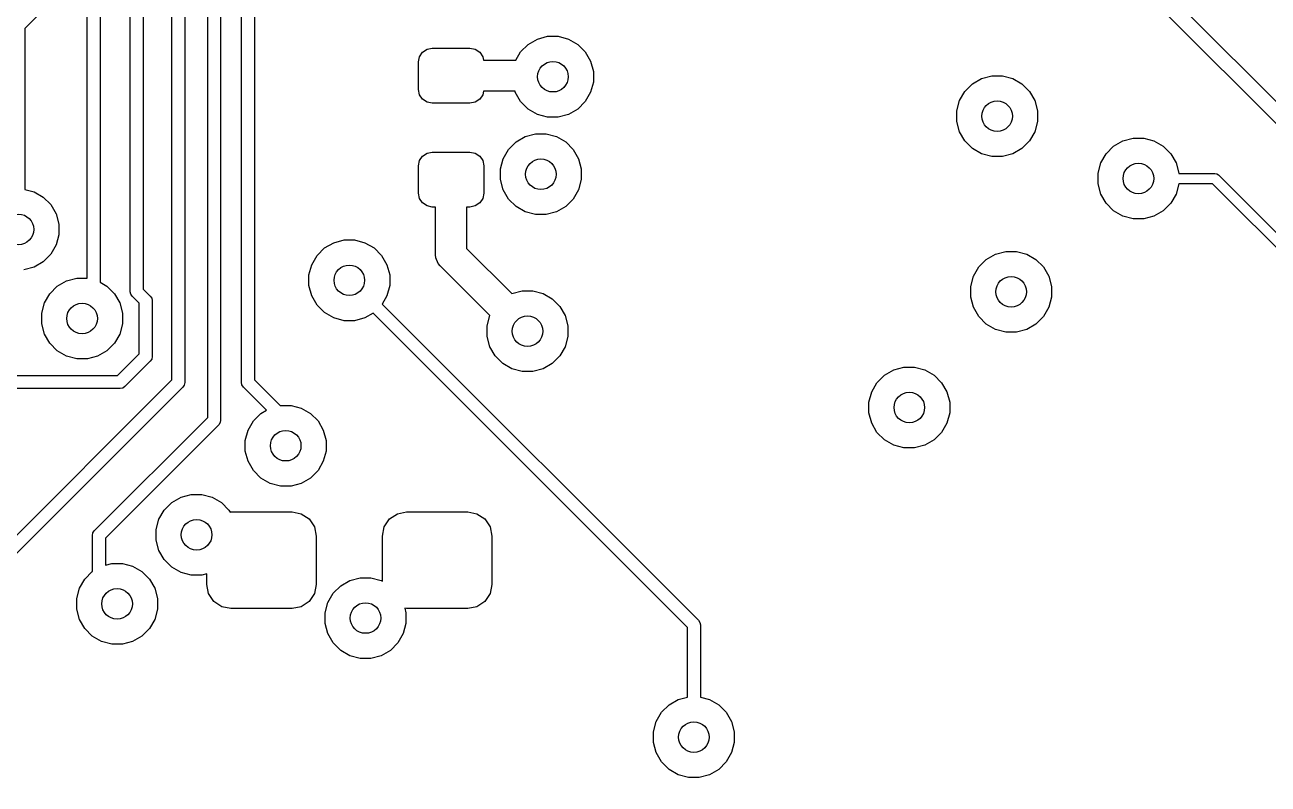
# Model space of a CAD drawing. Extents: x 0.98 to 8.13, y -3.46 to -0.83.
# Drawn here: x 5.0812 to 5.562, y -2.3307 to -2.037 of the extents above; entities that cross this region are included whole.
import ezdxf

# ---------------------------------------------------------------- set-up
doc = ezdxf.new("R2010")
doc.units = 0
doc.header["$MEASUREMENT"] = 0
doc.layers.add('BLACK', color=7, linetype='CONTINUOUS')

msp = doc.modelspace()

# ---------------------------------------------------------------- linework, layer by layer
at = {"layer": 'BLACK', "linetype": 'CONTINUOUS'}
for p, q in [((5.10536, -2.13498), (5.10536, -1.50632)), ((5.11036, -1.50735), (5.11036, -2.13661)), ((5.12201, -2.14023), (5.12201, -1.54872)), ((5.12701, -1.54976), (5.12701, -2.1392)), ((5.13803, -2.17437), (5.13803, -1.60159)), ((5.14303, -1.60263), (5.14303, -2.1754)), ((5.15193, -2.18888), (5.15193, -1.74517)), ((5.15693, -1.74621), (5.15693, -2.18992)), ((5.16498, -2.17535), (5.16498, -1.76165)), ((5.16998, -1.76269), (5.16998, -2.17432)), ((5.51393, -2.0156), (5.76896, -2.27062)), ((5.7656, -2.27574), (5.51057, -2.02072)), ((5.09515, -2.02453), (5.08124, -2.03844)), ((5.08124, -2.03844), (5.08124, -2.10065)), ((5.27585, -2.04459), (5.27941, -2.04254)), ((5.27941, -2.04254), (5.28338, -2.04147)), ((5.28338, -2.04147), (5.28749, -2.04147)), ((5.28749, -2.04147), (5.29146, -2.04254)), ((5.29146, -2.04254), (5.29502, -2.04459)), ((5.23387, -2.04934), (5.23502, -2.04762)), ((5.23502, -2.04762), (5.23675, -2.04647)), ((5.23675, -2.04647), (5.23878, -2.04606)), ((5.23878, -2.04606), (5.25335, -2.04606)), ((5.25335, -2.04606), (5.25538, -2.04647)), ((5.25538, -2.04647), (5.2571, -2.04762)), ((5.2571, -2.04762), (5.25826, -2.04934)), ((5.2711, -2.05069), (5.27294, -2.0475)), ((5.27294, -2.0475), (5.27585, -2.04459)), ((5.29502, -2.04459), (5.29793, -2.0475)), ((5.29793, -2.0475), (5.29998, -2.05106)), ((5.23346, -2.05138), (5.23387, -2.04934)), ((5.23346, -2.06201), (5.23346, -2.05138)), ((5.25826, -2.04934), (5.25853, -2.05069)), ((5.25853, -2.05069), (5.2711, -2.05069)), ((5.29998, -2.05106), (5.30105, -2.05503)), ((5.30105, -2.05503), (5.30105, -2.05914)), ((5.45116, -2.05779), (5.45513, -2.05673)), ((5.45513, -2.05673), (5.45924, -2.05673)), ((5.45924, -2.05673), (5.46321, -2.05779)), ((5.23387, -2.06404), (5.23346, -2.06201)), ((5.30105, -2.05914), (5.29998, -2.06311)), ((5.44469, -2.06276), (5.4476, -2.05985)), ((5.4476, -2.05985), (5.45116, -2.05779)), ((5.46321, -2.05779), (5.46677, -2.05985)), ((5.46677, -2.05985), (5.46968, -2.06276)), ((5.23502, -2.06577), (5.23387, -2.06404)), ((5.23675, -2.06692), (5.23502, -2.06577)), ((5.23878, -2.06732), (5.23675, -2.06692)), ((5.25538, -2.06692), (5.25335, -2.06732)), ((5.2571, -2.06577), (5.25538, -2.06692)), ((5.25826, -2.06404), (5.2571, -2.06577)), ((5.25853, -2.06269), (5.25826, -2.06404)), ((5.27077, -2.06269), (5.25853, -2.06269)), ((5.27088, -2.06311), (5.27077, -2.06269)), ((5.27294, -2.06667), (5.27088, -2.06311)), ((5.27585, -2.06958), (5.27294, -2.06667)), ((5.29793, -2.06667), (5.29502, -2.06958)), ((5.29998, -2.06311), (5.29793, -2.06667)), ((5.44157, -2.07029), (5.44264, -2.06632)), ((5.44264, -2.06632), (5.44469, -2.06276)), ((5.46968, -2.06276), (5.47173, -2.06632)), ((5.47173, -2.06632), (5.4728, -2.07029)), ((5.25335, -2.06732), (5.23878, -2.06732)), ((5.27941, -2.07164), (5.27585, -2.06958)), ((5.28338, -2.0727), (5.27941, -2.07164)), ((5.29146, -2.07164), (5.28749, -2.0727)), ((5.29502, -2.06958), (5.29146, -2.07164)), ((5.44157, -2.0744), (5.44157, -2.07029)), ((5.4728, -2.07029), (5.4728, -2.0744)), ((5.28749, -2.0727), (5.28338, -2.0727)), ((5.44264, -2.07837), (5.44157, -2.0744)), ((5.4728, -2.0744), (5.47173, -2.07837)), ((5.27118, -2.08233), (5.27474, -2.08027)), ((5.27474, -2.08027), (5.27871, -2.07921)), ((5.27871, -2.07921), (5.28282, -2.07921)), ((5.28282, -2.07921), (5.2868, -2.08027)), ((5.2868, -2.08027), (5.29036, -2.08233)), ((5.44469, -2.08193), (5.44264, -2.07837)), ((5.47173, -2.07837), (5.46968, -2.08193)), ((5.50578, -2.08191), (5.50976, -2.08084)), ((5.50976, -2.08084), (5.51387, -2.08084)), ((5.51387, -2.08084), (5.51784, -2.08191)), ((5.23675, -2.08663), (5.23878, -2.08622)), ((5.23878, -2.08622), (5.25335, -2.08622)), ((5.25335, -2.08622), (5.25538, -2.08663)), ((5.26622, -2.0888), (5.26827, -2.08524)), ((5.26827, -2.08524), (5.27118, -2.08233)), ((5.29036, -2.08233), (5.29326, -2.08524)), ((5.29326, -2.08524), (5.29532, -2.0888)), ((5.4476, -2.08484), (5.44469, -2.08193)), ((5.45116, -2.08689), (5.4476, -2.08484)), ((5.46677, -2.08484), (5.46321, -2.08689)), ((5.46968, -2.08193), (5.46677, -2.08484)), ((5.49932, -2.08687), (5.50222, -2.08396)), ((5.50222, -2.08396), (5.50578, -2.08191)), ((5.51784, -2.08191), (5.5214, -2.08396)), ((5.5214, -2.08396), (5.5243, -2.08687)), ((5.23346, -2.09154), (5.23387, -2.0895)), ((5.23387, -2.0895), (5.23502, -2.08778)), ((5.23502, -2.08778), (5.23675, -2.08663)), ((5.25538, -2.08663), (5.2571, -2.08778)), ((5.2571, -2.08778), (5.25826, -2.0895)), ((5.25826, -2.0895), (5.25866, -2.09154)), ((5.26516, -2.09277), (5.26622, -2.0888)), ((5.29532, -2.0888), (5.29638, -2.09277)), ((5.45513, -2.08796), (5.45116, -2.08689)), ((5.45924, -2.08796), (5.45513, -2.08796)), ((5.46321, -2.08689), (5.45924, -2.08796)), ((5.4962, -2.0944), (5.49726, -2.09043)), ((5.49726, -2.09043), (5.49932, -2.08687)), ((5.5243, -2.08687), (5.52636, -2.09043)), ((5.52636, -2.09043), (5.52742, -2.0944)), ((5.23346, -2.10217), (5.23346, -2.09154)), ((5.25866, -2.09154), (5.25866, -2.10217)), ((5.26516, -2.09688), (5.26516, -2.09277)), ((5.29638, -2.09277), (5.29638, -2.09688)), ((5.4962, -2.09851), (5.4962, -2.0944)), ((5.52742, -2.0944), (5.52742, -2.09446)), ((5.52742, -2.09446), (5.54134, -2.09446)), ((5.54134, -2.09446), (5.5421, -2.09461)), ((5.5421, -2.09461), (5.54275, -2.09504)), ((5.54275, -2.09504), (5.73902, -2.29131)), ((5.08124, -2.10065), (5.08477, -2.10159)), ((5.26622, -2.10085), (5.26516, -2.09688)), ((5.26827, -2.10441), (5.26622, -2.10085)), ((5.29532, -2.10085), (5.29326, -2.10441)), ((5.29638, -2.09688), (5.29532, -2.10085)), ((5.49726, -2.10248), (5.4962, -2.09851)), ((5.52742, -2.09851), (5.52636, -2.10248)), ((5.54051, -2.09846), (5.52742, -2.09846)), ((5.52742, -2.09846), (5.52742, -2.09851)), ((5.73677, -2.29472), (5.54051, -2.09846)), ((5.08477, -2.10159), (5.08833, -2.10365)), ((5.08833, -2.10365), (5.09123, -2.10655)), ((5.23387, -2.1042), (5.23346, -2.10217)), ((5.23502, -2.10592), (5.23387, -2.1042)), ((5.25826, -2.1042), (5.2571, -2.10592)), ((5.25866, -2.10217), (5.25826, -2.1042)), ((5.27118, -2.10732), (5.26827, -2.10441)), ((5.29326, -2.10441), (5.29036, -2.10732)), ((5.49932, -2.10604), (5.49726, -2.10248)), ((5.52636, -2.10248), (5.5243, -2.10604)), ((5.09123, -2.10655), (5.09329, -2.11012)), ((5.09329, -2.11012), (5.09435, -2.11409)), ((5.23675, -2.10708), (5.23502, -2.10592)), ((5.23878, -2.10748), (5.23675, -2.10708)), ((5.24006, -2.10748), (5.23878, -2.10748)), ((5.24006, -2.12598), (5.24006, -2.10748)), ((5.25335, -2.10748), (5.25206, -2.10748)), ((5.25206, -2.10748), (5.25206, -2.1235)), ((5.25538, -2.10708), (5.25335, -2.10748)), ((5.2571, -2.10592), (5.25538, -2.10708)), ((5.27474, -2.10937), (5.27118, -2.10732)), ((5.27871, -2.11044), (5.27474, -2.10937)), ((5.28282, -2.11044), (5.27871, -2.11044)), ((5.2868, -2.10937), (5.28282, -2.11044)), ((5.29036, -2.10732), (5.2868, -2.10937)), ((5.50222, -2.10895), (5.49932, -2.10604)), ((5.50578, -2.11101), (5.50222, -2.10895)), ((5.5214, -2.10895), (5.51784, -2.11101)), ((5.5243, -2.10604), (5.5214, -2.10895)), ((5.09435, -2.11409), (5.09435, -2.1182)), ((5.50976, -2.11207), (5.50578, -2.11101)), ((5.51387, -2.11207), (5.50976, -2.11207)), ((5.51784, -2.11101), (5.51387, -2.11207)), ((5.09435, -2.1182), (5.09329, -2.12217)), ((5.09329, -2.12217), (5.09123, -2.12573)), ((5.1942, -2.12624), (5.19711, -2.12333)), ((5.19711, -2.12333), (5.20067, -2.12128)), ((5.20067, -2.12128), (5.20464, -2.12021)), ((5.20464, -2.12021), (5.20875, -2.12021)), ((5.20875, -2.12021), (5.21272, -2.12128)), ((5.21272, -2.12128), (5.21628, -2.12333)), ((5.21628, -2.12333), (5.21919, -2.12624)), ((5.25206, -2.1235), (5.26954, -2.14098)), ((5.45657, -2.12571), (5.46054, -2.12464)), ((5.46054, -2.12464), (5.46465, -2.12464)), ((5.46465, -2.12464), (5.46862, -2.12571)), ((5.08833, -2.12864), (5.08477, -2.13069)), ((5.09123, -2.12573), (5.08833, -2.12864)), ((5.19214, -2.1298), (5.1942, -2.12624)), ((5.21919, -2.12624), (5.22124, -2.1298)), ((5.24018, -2.12715), (5.24006, -2.12598)), ((5.24107, -2.12932), (5.24018, -2.12715)), ((5.24182, -2.13023), (5.24107, -2.12932)), ((5.4501, -2.13067), (5.45301, -2.12776)), ((5.45301, -2.12776), (5.45657, -2.12571)), ((5.46862, -2.12571), (5.47219, -2.12776)), ((5.47219, -2.12776), (5.47509, -2.13067)), ((5.08477, -2.13069), (5.0808, -2.13176)), ((5.19108, -2.13377), (5.19214, -2.1298)), ((5.19108, -2.13788), (5.19108, -2.13377)), ((5.22124, -2.1298), (5.22231, -2.13377)), ((5.22231, -2.13377), (5.22231, -2.13788)), ((5.26105, -2.14946), (5.24182, -2.13023)), ((5.44699, -2.1382), (5.44805, -2.13423)), ((5.44805, -2.13423), (5.4501, -2.13067)), ((5.47509, -2.13067), (5.47715, -2.13423)), ((5.47715, -2.13423), (5.47821, -2.1382)), ((5.09085, -2.141), (5.09376, -2.1381)), ((5.09376, -2.1381), (5.09732, -2.13604)), ((5.09732, -2.13604), (5.10129, -2.13498)), ((5.10129, -2.13498), (5.10536, -2.13498)), ((5.11036, -2.13661), (5.11293, -2.1381)), ((5.11293, -2.1381), (5.11584, -2.141)), ((5.12701, -2.1392), (5.12972, -2.14191)), ((5.19214, -2.14185), (5.19108, -2.13788)), ((5.22231, -2.13788), (5.22124, -2.14185)), ((5.44699, -2.14231), (5.44699, -2.1382)), ((5.47821, -2.1382), (5.47821, -2.14231)), ((5.0888, -2.14456), (5.09085, -2.141)), ((5.11584, -2.141), (5.1179, -2.14456)), ((5.1222, -2.14119), (5.12201, -2.14023)), ((5.12274, -2.142), (5.1222, -2.14119)), ((5.12545, -2.14471), (5.12274, -2.142)), ((5.12972, -2.14191), (5.13026, -2.14272)), ((5.13026, -2.14272), (5.13026, -2.14272)), ((5.13026, -2.14272), (5.13045, -2.14368)), ((5.13045, -2.14368), (5.13045, -2.16535)), ((5.1942, -2.14541), (5.19214, -2.14185)), ((5.22124, -2.14185), (5.21942, -2.14502)), ((5.26954, -2.14098), (5.26956, -2.14096)), ((5.26956, -2.14096), (5.27354, -2.1399)), ((5.27354, -2.1399), (5.27765, -2.1399)), ((5.27765, -2.1399), (5.28162, -2.14096)), ((5.28162, -2.14096), (5.28518, -2.14302)), ((5.28518, -2.14302), (5.28808, -2.14593)), ((5.44805, -2.14628), (5.44699, -2.14231)), ((5.47821, -2.14231), (5.47715, -2.14628)), ((5.08773, -2.14854), (5.0888, -2.14456)), ((5.08773, -2.15265), (5.08773, -2.14854)), ((5.1179, -2.14456), (5.11896, -2.14854)), ((5.11896, -2.14854), (5.11896, -2.15265)), ((5.12545, -2.16432), (5.12545, -2.14471)), ((5.19711, -2.14832), (5.1942, -2.14541)), ((5.20067, -2.15038), (5.19711, -2.14832)), ((5.21588, -2.14855), (5.21272, -2.15038)), ((5.33743, -2.2701), (5.21588, -2.14855)), ((5.21942, -2.14502), (5.3417, -2.2673)), ((5.28808, -2.14593), (5.29014, -2.14949)), ((5.4501, -2.14984), (5.44805, -2.14628)), ((5.47715, -2.14628), (5.47509, -2.14984)), ((5.0888, -2.15662), (5.08773, -2.15265)), ((5.11896, -2.15265), (5.1179, -2.15662)), ((5.20464, -2.15144), (5.20067, -2.15038)), ((5.20875, -2.15144), (5.20464, -2.15144)), ((5.21272, -2.15038), (5.20875, -2.15144)), ((5.25998, -2.15346), (5.26104, -2.14949)), ((5.25998, -2.15757), (5.25998, -2.15346)), ((5.26104, -2.14949), (5.26105, -2.14946)), ((5.29014, -2.14949), (5.2912, -2.15346)), ((5.2912, -2.15346), (5.2912, -2.15757)), ((5.45301, -2.15275), (5.4501, -2.14984)), ((5.45657, -2.15481), (5.45301, -2.15275)), ((5.47219, -2.15275), (5.46862, -2.15481)), ((5.47509, -2.14984), (5.47219, -2.15275)), ((5.09085, -2.16018), (5.0888, -2.15662)), ((5.1179, -2.15662), (5.11584, -2.16018)), ((5.26104, -2.16154), (5.25998, -2.15757)), ((5.2912, -2.15757), (5.29014, -2.16154)), ((5.46054, -2.15587), (5.45657, -2.15481)), ((5.46465, -2.15587), (5.46054, -2.15587)), ((5.46862, -2.15481), (5.46465, -2.15587)), ((5.09376, -2.16308), (5.09085, -2.16018)), ((5.09732, -2.16514), (5.09376, -2.16308)), ((5.11293, -2.16308), (5.10937, -2.16514)), ((5.11584, -2.16018), (5.11293, -2.16308)), ((5.2631, -2.1651), (5.26104, -2.16154)), ((5.29014, -2.16154), (5.28808, -2.1651)), ((5.10129, -2.1662), (5.09732, -2.16514)), ((5.1054, -2.1662), (5.10129, -2.1662)), ((5.10937, -2.16514), (5.1054, -2.1662)), ((5.11707, -2.1727), (5.12545, -2.16432)), ((5.12972, -2.16712), (5.11988, -2.17696)), ((5.13026, -2.16631), (5.12972, -2.16712)), ((5.13045, -2.16535), (5.13026, -2.16631)), ((5.13026, -2.16631), (5.13026, -2.16631)), ((5.266, -2.16801), (5.2631, -2.1651)), ((5.26956, -2.17006), (5.266, -2.16801)), ((5.28518, -2.16801), (5.28162, -2.17006)), ((5.28808, -2.1651), (5.28518, -2.16801)), ((5.06249, -2.1727), (5.11707, -2.1727)), ((5.27354, -2.17113), (5.26956, -2.17006)), ((5.27765, -2.17113), (5.27354, -2.17113)), ((5.28162, -2.17006), (5.27765, -2.17113)), ((5.41073, -2.17545), (5.41364, -2.17255)), ((5.41364, -2.17255), (5.4172, -2.17049)), ((5.4172, -2.17049), (5.42117, -2.16943)), ((5.42117, -2.16943), (5.42528, -2.16943)), ((5.42528, -2.16943), (5.42925, -2.17049)), ((5.42925, -2.17049), (5.43282, -2.17255)), ((5.43282, -2.17255), (5.43572, -2.17545)), ((4.93301, -2.37939), (5.13803, -2.17437)), ((5.1423, -2.17717), (4.93581, -2.38366)), ((5.11811, -2.1777), (5.06146, -2.1777)), ((5.11907, -2.17751), (5.11811, -2.1777)), ((5.11988, -2.17696), (5.11907, -2.17751)), ((5.14284, -2.17636), (5.1423, -2.17717)), ((5.14303, -2.1754), (5.14284, -2.17636)), ((5.14284, -2.17636), (5.14284, -2.17636)), ((5.16517, -2.17631), (5.16498, -2.17535)), ((5.16571, -2.17712), (5.16517, -2.17631)), ((5.17466, -2.18606), (5.16571, -2.17712)), ((5.16998, -2.17432), (5.17989, -2.18423)), ((5.40868, -2.17901), (5.41073, -2.17545)), ((5.43572, -2.17545), (5.43778, -2.17901)), ((5.40762, -2.18298), (5.40868, -2.17901)), ((5.43778, -2.17901), (5.43884, -2.18298)), ((5.16959, -2.19022), (5.1725, -2.18731)), ((5.1725, -2.18731), (5.17466, -2.18606)), ((5.17989, -2.18423), (5.18003, -2.18419)), ((5.18003, -2.18419), (5.18414, -2.18419)), ((5.18414, -2.18419), (5.18811, -2.18525)), ((5.18811, -2.18525), (5.19167, -2.18731)), ((5.19167, -2.18731), (5.19458, -2.19022)), ((5.40762, -2.18709), (5.40762, -2.18298)), ((5.40868, -2.19107), (5.40762, -2.18709)), ((5.43884, -2.18709), (5.43778, -2.19107)), ((5.43884, -2.18298), (5.43884, -2.18709)), ((5.10808, -2.23273), (5.15193, -2.18888)), ((5.1562, -2.19168), (5.11235, -2.23554)), ((5.15674, -2.19087), (5.1562, -2.19168)), ((5.15693, -2.18992), (5.15674, -2.19087)), ((5.16754, -2.19378), (5.16959, -2.19022)), ((5.19458, -2.19022), (5.19664, -2.19378)), ((5.41073, -2.19463), (5.40868, -2.19107)), ((5.43778, -2.19107), (5.43572, -2.19463)), ((5.16647, -2.19775), (5.16754, -2.19378)), ((5.19664, -2.19378), (5.1977, -2.19775)), ((5.41364, -2.19753), (5.41073, -2.19463)), ((5.43572, -2.19463), (5.43282, -2.19753)), ((5.16647, -2.20186), (5.16647, -2.19775)), ((5.1977, -2.19775), (5.1977, -2.20186)), ((5.4172, -2.19959), (5.41364, -2.19753)), ((5.42117, -2.20065), (5.4172, -2.19959)), ((5.42528, -2.20065), (5.42117, -2.20065)), ((5.42925, -2.19959), (5.42528, -2.20065)), ((5.43282, -2.19753), (5.42925, -2.19959)), ((5.16754, -2.20583), (5.16647, -2.20186)), ((5.16959, -2.20939), (5.16754, -2.20583)), ((5.19664, -2.20583), (5.19458, -2.20939)), ((5.1977, -2.20186), (5.19664, -2.20583)), ((5.1725, -2.2123), (5.16959, -2.20939)), ((5.19458, -2.20939), (5.19167, -2.2123)), ((5.17606, -2.21435), (5.1725, -2.2123)), ((5.18003, -2.21542), (5.17606, -2.21435)), ((5.18414, -2.21542), (5.18003, -2.21542)), ((5.18811, -2.21435), (5.18414, -2.21542)), ((5.19167, -2.2123), (5.18811, -2.21435)), ((5.13805, -2.22176), (5.14161, -2.2197)), ((5.14161, -2.2197), (5.14558, -2.21864)), ((5.14558, -2.21864), (5.14969, -2.21864)), ((5.14969, -2.21864), (5.15366, -2.2197)), ((5.15366, -2.2197), (5.15722, -2.22176)), ((5.13309, -2.22823), (5.13514, -2.22467)), ((5.13514, -2.22467), (5.13805, -2.22176)), ((5.15722, -2.22176), (5.16013, -2.22467)), ((5.16013, -2.22467), (5.16059, -2.22546)), ((5.16059, -2.22546), (5.16093, -2.22539)), ((5.16093, -2.22539), (5.18455, -2.22539)), ((5.18455, -2.22539), (5.18813, -2.22611)), ((5.22526, -2.22611), (5.22884, -2.22539)), ((5.22884, -2.22539), (5.25246, -2.22539)), ((5.25246, -2.22539), (5.25604, -2.22611)), ((5.13202, -2.2322), (5.13309, -2.22823)), ((5.18813, -2.22611), (5.19116, -2.22813)), ((5.19116, -2.22813), (5.19319, -2.23117)), ((5.2202, -2.23117), (5.22223, -2.22813)), ((5.22223, -2.22813), (5.22526, -2.22611)), ((5.25604, -2.22611), (5.25907, -2.22813)), ((5.25907, -2.22813), (5.2611, -2.23117)), ((5.10735, -2.2345), (5.10754, -2.23355)), ((5.10735, -2.24844), (5.10735, -2.2345)), ((5.10754, -2.23355), (5.10808, -2.23273)), ((5.13202, -2.23631), (5.13202, -2.2322)), ((5.19319, -2.23117), (5.1939, -2.23474)), ((5.1939, -2.23474), (5.1939, -2.25344)), ((5.21949, -2.23474), (5.2202, -2.23117)), ((5.21949, -2.25219), (5.21949, -2.23474)), ((5.2611, -2.23117), (5.26181, -2.23474)), ((5.26181, -2.23474), (5.26181, -2.25344)), ((5.11235, -2.23554), (5.11235, -2.24602)), ((5.13309, -2.24028), (5.13202, -2.23631)), ((5.13514, -2.24384), (5.13309, -2.24028)), ((5.13805, -2.24675), (5.13514, -2.24384)), ((5.10438, -2.25138), (5.10729, -2.24847)), ((5.10729, -2.24847), (5.10735, -2.24844)), ((5.11235, -2.24602), (5.11482, -2.24535)), ((5.11482, -2.24535), (5.11893, -2.24535)), ((5.11893, -2.24535), (5.1229, -2.24642)), ((5.1229, -2.24642), (5.12646, -2.24847)), ((5.12646, -2.24847), (5.12937, -2.25138)), ((5.14161, -2.2488), (5.13805, -2.24675)), ((5.14558, -2.24987), (5.14161, -2.2488)), ((5.14969, -2.24987), (5.14558, -2.24987)), ((5.15157, -2.24936), (5.14969, -2.24987)), ((5.15157, -2.25344), (5.15157, -2.24936)), ((5.10233, -2.25494), (5.10438, -2.25138)), ((5.12937, -2.25138), (5.13142, -2.25494)), ((5.15229, -2.25702), (5.15157, -2.25344)), ((5.1939, -2.25344), (5.19319, -2.25702)), ((5.20047, -2.25687), (5.20337, -2.25396)), ((5.20337, -2.25396), (5.20694, -2.25191)), ((5.20694, -2.25191), (5.21091, -2.25084)), ((5.21091, -2.25084), (5.21502, -2.25084)), ((5.21502, -2.25084), (5.21899, -2.25191)), ((5.21899, -2.25191), (5.21949, -2.25219)), ((5.26181, -2.25344), (5.2611, -2.25702)), ((5.10126, -2.25891), (5.10233, -2.25494)), ((5.10126, -2.26302), (5.10126, -2.25891)), ((5.13142, -2.25494), (5.13249, -2.25891)), ((5.13249, -2.25891), (5.13249, -2.26302)), ((5.15431, -2.26006), (5.15229, -2.25702)), ((5.19319, -2.25702), (5.19116, -2.26006)), ((5.19841, -2.26043), (5.20047, -2.25687)), ((5.2611, -2.25702), (5.25907, -2.26006)), ((5.10233, -2.26699), (5.10126, -2.26302)), ((5.13249, -2.26302), (5.13142, -2.26699)), ((5.15735, -2.26208), (5.15431, -2.26006)), ((5.16093, -2.2628), (5.15735, -2.26208)), ((5.18455, -2.2628), (5.16093, -2.2628)), ((5.18813, -2.26208), (5.18455, -2.2628)), ((5.19116, -2.26006), (5.18813, -2.26208)), ((5.19735, -2.2644), (5.19841, -2.26043)), ((5.22884, -2.2628), (5.22811, -2.26265)), ((5.22811, -2.26265), (5.22857, -2.2644)), ((5.25246, -2.2628), (5.22884, -2.2628)), ((5.25604, -2.26208), (5.25246, -2.2628)), ((5.25907, -2.26006), (5.25604, -2.26208)), ((5.10438, -2.27055), (5.10233, -2.26699)), ((5.13142, -2.26699), (5.12937, -2.27055)), ((5.19735, -2.26851), (5.19735, -2.2644)), ((5.19841, -2.27248), (5.19735, -2.26851)), ((5.22857, -2.26851), (5.22751, -2.27248)), ((5.22857, -2.2644), (5.22857, -2.26851)), ((5.3417, -2.2673), (5.34224, -2.26811)), ((5.34224, -2.26811), (5.34243, -2.26907)), ((5.34243, -2.26907), (5.34243, -2.29699)), ((5.10729, -2.27346), (5.10438, -2.27055)), ((5.11085, -2.27552), (5.10729, -2.27346)), ((5.12646, -2.27346), (5.1229, -2.27552)), ((5.12937, -2.27055), (5.12646, -2.27346)), ((5.20047, -2.27604), (5.19841, -2.27248)), ((5.22751, -2.27248), (5.22546, -2.27604)), ((5.33743, -2.29699), (5.33743, -2.2701)), ((5.11482, -2.27658), (5.11085, -2.27552)), ((5.11893, -2.27658), (5.11482, -2.27658)), ((5.1229, -2.27552), (5.11893, -2.27658)), ((5.20337, -2.27895), (5.20047, -2.27604)), ((5.22546, -2.27604), (5.22255, -2.27895)), ((5.20694, -2.281), (5.20337, -2.27895)), ((5.21091, -2.28207), (5.20694, -2.281)), ((5.21502, -2.28207), (5.21091, -2.28207)), ((5.21899, -2.281), (5.21502, -2.28207)), ((5.22255, -2.27895), (5.21899, -2.281)), ((5.33035, -2.29999), (5.33391, -2.29794)), ((5.33391, -2.29794), (5.33743, -2.29699)), ((5.34243, -2.29699), (5.34596, -2.29794)), ((5.34596, -2.29794), (5.34952, -2.29999)), ((5.32744, -2.3029), (5.33035, -2.29999)), ((5.34952, -2.29999), (5.35243, -2.3029)), ((5.32432, -2.31043), (5.32538, -2.30646)), ((5.32538, -2.30646), (5.32744, -2.3029)), ((5.35243, -2.3029), (5.35448, -2.30646)), ((5.35448, -2.30646), (5.35555, -2.31043)), ((5.32432, -2.31454), (5.32432, -2.31043)), ((5.35555, -2.31043), (5.35555, -2.31454)), ((5.32538, -2.31851), (5.32432, -2.31454)), ((5.35555, -2.31454), (5.35448, -2.31851)), ((5.32744, -2.32207), (5.32538, -2.31851)), ((5.35448, -2.31851), (5.35243, -2.32207)), ((5.33035, -2.32498), (5.32744, -2.32207)), ((5.33391, -2.32704), (5.33035, -2.32498)), ((5.34952, -2.32498), (5.34596, -2.32704)), ((5.35243, -2.32207), (5.34952, -2.32498)), ((5.33788, -2.3281), (5.33391, -2.32704)), ((5.34199, -2.3281), (5.33788, -2.3281)), ((5.34596, -2.32704), (5.34199, -2.3281))]:
    msp.add_line(p, q, dxfattribs=at)
at = {"layer": 'BLACK'}
for centre in [(5.28543, -2.05709), (5.45719, -2.07234), (5.28077, -2.09482), (5.51181, -2.09646), (5.07874, -2.11614), (5.20669, -2.13583), (5.4626, -2.14026), (5.10335, -2.15059), (5.27559, -2.15551), (5.42323, -2.18504), (5.18209, -2.1998), (5.14764, -2.23425), (5.11688, -2.26097), (5.21296, -2.26645), (5.33993, -2.31249)]:
    msp.add_circle(centre, 0.00591, dxfattribs=at)

doc.saveas('drawing.dxf')
